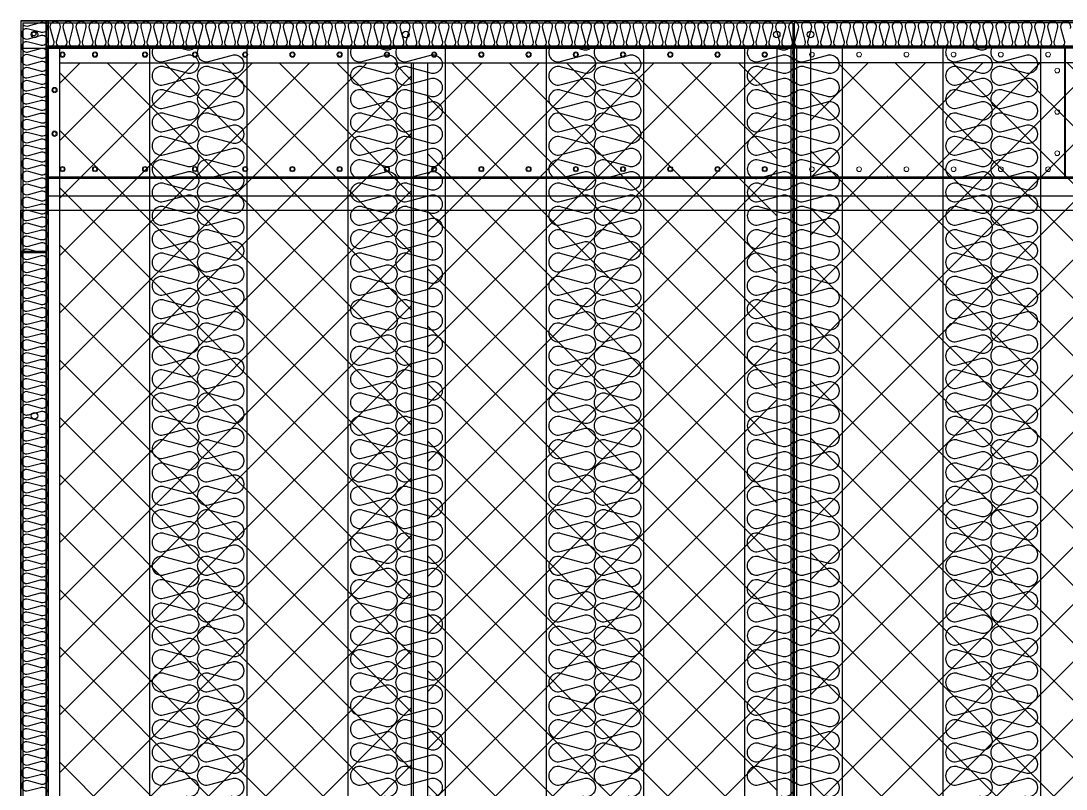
# Model space of a CAD drawing. Header units: millimetres. Extents: x 4398 to 33805, y 3079 to 23874.
# Drawn here: x 23351 to 24960, y 12226 to 13408 of the extents above; entities that cross this region are included whole.
import ezdxf

# ---------------------------------------------------------------- set-up
doc = ezdxf.new("R2010")
doc.units = ezdxf.units.MM
doc.linetypes.add('HIDDEN', pattern=[0.375, 0.25, -0.125])
doc.layers.add('SMS', color=220, linetype='Continuous')
doc.layers.add('숨은선', color=5, linetype='HIDDEN')

# ---------------------------------------------------------------- blocks, each defined once
blk = doc.blocks.new('SP전면')
at = {"color": 7}
for p, q in [((31549.2, -80510.4), (31549.2, -83988.4)), ((31699.2, -80510.4), (31699.2, -83988.4))]:
    blk.add_line(p, q, dxfattribs=at)
at = {"layer": 'SMS', "color": 5}
for points in [[(31554.8, -80510.4, 0.686718), (31572.7, -80530.4), (31605.6, -80521.5, -0.524856), (31625.1, -80534.9, -0.524856), (31605.6, -80548.3), (31572.7, -80539.4, 1.449198), (31572.7, -80566.3), (31605.6, -80557.4, -0.524856), (31625.1, -80570.8, -0.524856), (31605.6, -80584.2), (31572.7, -80575.3, 1.449198), (31572.7, -80602.2), (31605.6, -80593.3, -0.524856), (31625.1, -80606.7, -0.524856), (31605.6, -80620.1), (31572.7, -80611.2, 1.449198), (31572.7, -80638.1), (31605.6, -80629.2, -0.524856), (31625.1, -80642.6, -0.524856), (31605.6, -80656.1), (31572.7, -80647.2, 1.449198), (31572.7, -80674), (31605.6, -80665.1, -0.524856), (31625.1, -80678.5, -0.524856), (31605.6, -80692), (31572.7, -80683.1, 1.449198), (31572.7, -80709.9), (31605.6, -80701, -0.524856), (31625.1, -80714.4, -0.524856), (31605.6, -80727.9), (31572.7, -80719, 1.449198), (31572.7, -80745.8), (31605.6, -80736.9, -0.524856), (31625.1, -80750.4, -0.524856), (31605.6, -80763.8), (31572.7, -80754.9, 1.449198), (31572.7, -80781.7), (31605.6, -80772.8, -0.524856), (31625.1, -80786.3, -0.524856), (31605.6, -80799.7), (31572.7, -80790.8, 1.449198), (31572.7, -80817.7), (31605.6, -80808.7, -0.524856), (31625.1, -80822.2, -0.524856), (31605.6, -80835.6), (31572.7, -80826.7, 1.449198), (31572.7, -80853.6), (31605.6, -80844.7, -0.524856), (31625.1, -80858.1, -0.524856), (31605.6, -80871.5), (31572.7, -80862.6, 1.449198), (31572.7, -80889.5), (31605.6, -80880.6, -0.524856), (31625.1, -80894, -0.524856), (31605.6, -80907.4), (31572.7, -80898.5, 1.449198), (31572.7, -80925.4), (31605.6, -80916.5, -0.524856), (31625.1, -80929.9, -0.524856), (31605.6, -80943.3), (31572.7, -80934.4, 1.449198), (31572.7, -80961.3), (31605.6, -80952.4, -0.524856), (31625.1, -80965.8, -0.524856), (31605.6, -80979.2), (31572.7, -80970.3, 1.449198), (31572.7, -80997.2), (31605.6, -80988.3, -0.524856), (31625.1, -81001.7, -0.524856), (31605.6, -81015.2), (31572.7, -81006.3, 1.449198), (31572.7, -81033.1), (31605.6, -81024.2, -0.524856), (31625.1, -81037.6, -0.524856), (31605.6, -81051.1), (31572.7, -81042.2, 1.449198), (31572.7, -81069), (31605.6, -81060.1, -0.524856), (31625.1, -81073.5, -0.524856), (31605.6, -81087), (31572.7, -81078.1, 1.449198), (31572.7, -81104.9), (31605.6, -81096, -0.524856), (31625.1, -81109.5, -0.524856), (31605.6, -81122.9), (31572.7, -81114, 1.449198), (31572.7, -81140.8), (31605.6, -81131.9, -0.524856), (31625.1, -81145.4, -0.524856), (31605.6, -81158.8), (31572.7, -81149.9, 1.449198), (31572.7, -81176.8), (31605.6, -81167.8, -0.524856), (31625.1, -81181.3, -0.524856), (31605.6, -81194.7), (31572.7, -81185.8, 1.449198), (31572.7, -81212.7), (31605.6, -81203.8, -0.524856), (31625.1, -81217.2, -0.524856), (31605.6, -81230.6), (31572.7, -81221.7, 1.449198), (31572.7, -81248.6), (31605.6, -81239.7, -0.524856), (31625.1, -81253.1, -0.524856), (31605.6, -81266.5), (31572.7, -81257.6, 1.449198), (31572.7, -81284.5), (31605.6, -81275.6, -0.524856), (31625.1, -81289, -0.524856), (31605.6, -81302.4), (31572.7, -81293.5, 1.449198), (31572.7, -81320.4), (31605.6, -81311.5, -0.524856), (31625.1, -81324.9, -0.417249), (31610.6, -81339.3)], [(31618, -80510.4, -0.259641), (31604.1, -80512.4), (31596.6, -80510.4)], [(31624.5, -80510.4, 0.686718), (31642.3, -80530.4), (31675.2, -80521.5, -0.524856), (31694.7, -80534.9, -0.524856), (31675.2, -80548.3), (31642.3, -80539.4, 1.449198), (31642.3, -80566.3), (31675.2, -80557.4, -0.524856), (31694.7, -80570.8, -0.524856), (31675.2, -80584.2), (31642.3, -80575.3, 1.449198), (31642.3, -80602.2), (31675.2, -80593.3, -0.524856), (31694.7, -80606.7, -0.524856), (31675.2, -80620.1), (31642.3, -80611.2, 1.449198), (31642.3, -80638.1), (31675.2, -80629.2, -0.524856), (31694.7, -80642.6, -0.524856), (31675.2, -80656.1), (31642.3, -80647.2, 1.449198), (31642.3, -80674), (31675.2, -80665.1, -0.524856), (31694.7, -80678.5, -0.524856), (31675.2, -80692), (31642.3, -80683.1, 1.449198), (31642.3, -80709.9), (31675.2, -80701, -0.524856), (31694.7, -80714.4, -0.524856), (31675.2, -80727.9), (31642.3, -80719, 1.449198), (31642.3, -80745.8), (31675.2, -80736.9, -0.524856), (31694.7, -80750.4, -0.524856), (31675.2, -80763.8), (31642.3, -80754.9, 1.449198), (31642.3, -80781.7), (31675.2, -80772.8, -0.524856), (31694.7, -80786.3, -0.524856), (31675.2, -80799.7), (31642.3, -80790.8, 1.449198), (31642.3, -80817.7), (31675.2, -80808.7, -0.524856), (31694.7, -80822.2, -0.524856), (31675.2, -80835.6), (31642.3, -80826.7, 1.449198), (31642.3, -80853.6), (31675.2, -80844.7, -0.524856), (31694.7, -80858.1, -0.524856), (31675.2, -80871.5), (31642.3, -80862.6, 1.449198), (31642.3, -80889.5), (31675.2, -80880.6, -0.524856), (31694.7, -80894, -0.524856), (31675.2, -80907.4), (31642.3, -80898.5, 1.449198), (31642.3, -80925.4), (31675.2, -80916.5, -0.524856), (31694.7, -80929.9, -0.524856), (31675.2, -80943.3), (31642.3, -80934.4, 1.449198), (31642.3, -80961.3), (31675.2, -80952.4, -0.524856), (31694.7, -80965.8, -0.524856), (31675.2, -80979.2), (31642.3, -80970.3, 1.449198), (31642.3, -80997.2), (31675.2, -80988.3, -0.524856), (31694.7, -81001.7, -0.524856), (31675.2, -81015.2), (31642.3, -81006.3, 1.449198), (31642.3, -81033.1), (31675.2, -81024.2, -0.524856), (31694.7, -81037.6, -0.524856), (31675.2, -81051.1), (31642.3, -81042.2, 1.449198), (31642.3, -81069), (31675.2, -81060.1, -0.524856), (31694.7, -81073.5, -0.524856), (31675.2, -81087), (31642.3, -81078.1, 1.449198), (31642.3, -81104.9), (31675.2, -81096, -0.524856), (31694.7, -81109.5, -0.524856), (31675.2, -81122.9), (31642.3, -81114, 1.449198), (31642.3, -81140.8), (31675.2, -81131.9, -0.524856), (31694.7, -81145.4, -0.524856), (31675.2, -81158.8), (31642.3, -81149.9, 1.449198), (31642.3, -81176.8), (31675.2, -81167.8, -0.524856), (31694.7, -81181.3, -0.524856), (31675.2, -81194.7), (31642.3, -81185.8, 1.449198), (31642.3, -81212.7), (31675.2, -81203.8, -0.524856), (31694.7, -81217.2, -0.524856), (31675.2, -81230.6), (31642.3, -81221.7, 1.449198), (31642.3, -81248.6), (31675.2, -81239.7, -0.524856), (31694.7, -81253.1, -0.524856), (31675.2, -81266.5), (31642.3, -81257.6, 1.449198), (31642.3, -81284.5), (31675.2, -81275.6, -0.524856), (31694.7, -81289, -0.524856), (31675.2, -81302.4), (31642.3, -81293.5, 1.449198), (31642.3, -81320.4), (31675.2, -81311.5, -0.524856), (31694.7, -81324.9, -0.417249), (31680.2, -81339.3)], [(31553.7, -81310.6, 0.446849), (31572.7, -81320.4), (31605.6, -81311.5, -0.524856), (31625.1, -81324.9, -0.524856), (31605.6, -81338.3), (31572.7, -81329.4, 1.449198), (31572.7, -81356.3), (31605.6, -81347.4, -0.524856), (31625.1, -81360.8, -0.524856), (31605.6, -81374.3), (31572.7, -81365.4, 1.449198), (31572.7, -81392.2), (31605.6, -81383.3, -0.524856), (31625.1, -81396.7, -0.524856), (31605.6, -81410.2), (31572.7, -81401.3, 1.449198), (31572.7, -81428.1), (31605.6, -81419.2, -0.524856), (31625.1, -81432.6, -0.524856), (31605.6, -81446.1), (31572.7, -81437.2, 1.449198), (31572.7, -81464), (31605.6, -81455.1, -0.524856), (31625.1, -81468.6, -0.524856), (31605.6, -81482), (31572.7, -81473.1, 1.449198), (31572.7, -81499.9), (31605.6, -81491, -0.524856), (31625.1, -81504.5, -0.524856), (31605.6, -81517.9), (31572.7, -81509, 1.449198), (31572.7, -81535.9), (31605.6, -81526.9, -0.524856), (31625.1, -81540.4, -0.524856), (31605.6, -81553.8), (31572.7, -81544.9, 1.449198), (31572.7, -81571.8), (31605.6, -81562.9, -0.524856), (31625.1, -81576.3, -0.524856), (31605.6, -81589.7), (31572.7, -81580.8, 1.449198), (31572.7, -81607.7), (31605.6, -81598.8, -0.524856), (31625.1, -81612.2, -0.524856), (31605.6, -81625.6), (31572.7, -81616.7, 1.449198), (31572.7, -81643.6), (31605.6, -81634.7, -0.524856), (31625.1, -81648.1, -0.524856), (31605.6, -81661.5)], [(31623.3, -81310.6, 0.446849), (31642.3, -81320.4), (31675.2, -81311.5, -0.524856), (31694.7, -81324.9, -0.524856), (31675.2, -81338.3), (31642.3, -81329.4, 1.449198), (31642.3, -81356.3), (31675.2, -81347.4, -0.524856), (31694.7, -81360.8, -0.524856), (31675.2, -81374.3), (31642.3, -81365.4, 1.449198), (31642.3, -81392.2), (31675.2, -81383.3, -0.524856), (31694.7, -81396.7, -0.524856), (31675.2, -81410.2), (31642.3, -81401.3, 1.449198), (31642.3, -81428.1), (31675.2, -81419.2, -0.524856), (31694.7, -81432.6, -0.524856), (31675.2, -81446.1), (31642.3, -81437.2, 1.449198), (31642.3, -81464), (31675.2, -81455.1, -0.524856), (31694.7, -81468.6, -0.524856), (31675.2, -81482), (31642.3, -81473.1, 1.449198), (31642.3, -81499.9), (31675.2, -81491, -0.524856), (31694.7, -81504.5, -0.524856), (31675.2, -81517.9), (31642.3, -81509, 1.449198), (31642.3, -81535.9), (31675.2, -81526.9, -0.524856), (31694.7, -81540.4, -0.524856), (31675.2, -81553.8), (31642.3, -81544.9, 1.449198), (31642.3, -81571.8), (31675.2, -81562.9, -0.524856), (31694.7, -81576.3, -0.524856), (31675.2, -81589.7), (31642.3, -81580.8, 1.449198), (31642.3, -81607.7), (31675.2, -81598.8, -0.524856), (31694.7, -81612.2, -0.524856), (31675.2, -81625.6), (31642.3, -81616.7, 1.449198), (31642.3, -81643.6), (31675.2, -81634.7, -0.524856), (31694.7, -81648.1, -0.524856), (31675.2, -81661.5)]]:
    blk.add_lwpolyline(points, format="xyb", dxfattribs=at)
blk = doc.blocks.new('SCR350')
at = {"ltscale": 500}
h = blk.add_hatch(dxfattribs=at)
h.set_pattern_fill('ANSI37', color=251, scale=500)
h.set_pattern_definition([(45, (4149.657, -83199.656), (-44.19417, 44.19417), []), (135, (4149.657, -83199.656), (-44.19417, -44.19417), [])])
h.paths.add_polyline_path([(31952.5, -67155.8), (31410.7, -67155.8), (31410.7, -70588.8), (31952.5, -70588.8)])
h = blk.add_hatch(dxfattribs=at)
h.set_pattern_fill('ANSI37', color=251, scale=500)
h.set_pattern_definition([(45, (4326.657, -83199.656), (-44.19417, 44.19417), []), (135, (4326.657, -83199.656), (-44.19417, -44.19417), [])])
h.paths.add_polyline_path([(32515.1, -67155.8), (31977.5, -67155.8), (31977.5, -70588.8), (32515.1, -70588.8)])
h = blk.add_hatch(dxfattribs=at)
h.set_pattern_fill('ANSI37', color=251, scale=500)
h.set_pattern_definition([(45, (4125.66, -83199.656), (-44.19417, 44.19417), []), (135, (4125.66, -83199.656), (-44.19417, -44.19417), [])])
h.paths.add_polyline_path([(32567.4, -70588.8), (33136.3, -70588.8), (33136.3, -67155.8), (32567.4, -67155.8)])
at = {"color": 251, "ltscale": 500}
for p, q in [((31354.2, -67094.3), (31354.2, -70650.3)), ((31354.2, -67094.3), (32540.2, -67094.3)), ((31355.2, -67094.3), (32540.2, -67094.3)), ((32540.2, -67094.3), (32540.2, -70650.3)), ((32542.2, -67094.3), (32542.2, -70650.3)), ((33760.4, -67094.3), (32542.2, -67094.3)), ((33760.4, -67094.3), (32542.2, -67094.3)), ((31390.7, -67130.8), (31390.7, -70613.8)), ((31390.7, -67130.8), (32540.2, -67130.8)), ((33760.4, -67130.8), (32542.2, -67130.8)), ((31354.2, -67133.3), (32540.2, -67133.3)), ((31393.2, -67133.3), (31393.2, -70611.3)), ((31410.7, -67133.3), (31410.7, -70611.3)), ((32515.1, -67133.3), (32515.1, -70611.3)), ((32537.1, -67133.3), (32537.1, -70611.3)), ((33760.4, -67133.3), (32542.2, -67133.3)), ((32545.4, -67133.3), (32545.4, -70611.3)), ((32567.4, -67133.3), (32567.4, -70611.3)), ((31410.7, -67155.8), (32540.2, -67155.8)), ((31952.5, -67155.8), (31952.5, -70588.8)), ((31955.5, -67155.8), (31955.5, -70588.8)), ((31977.5, -67155.8), (31977.5, -70588.8)), ((33760.4, -67155.8), (32542.2, -67155.8))]:
    blk.add_line(p, q, dxfattribs=at)
for centre in [(31372.2, -67112.3), (31944.1, -67112.3), (32515.2, -67112.3), (32567.2, -67112.3), (31372.2, -67699)]:
    blk.add_circle(centre, 5, dxfattribs=at)
blk = doc.blocks.new('2')
for p, q in [((23350.6, 13408.4), (23350.6, 13053.9)), ((23350.6, 13408.4), (23388.8, 13408.4)), ((26105.6, 13408.4), (23350.6, 13408.4)), ((23350.6, 13408.4), (23350.6, 9808.4)), ((23388.8, 13408.4), (23388.8, 13053.9)), ((23390.6, 13368.4), (23390.6, 13408.4)), ((23390.6, 13408.4), (26910.5, 13408.4)), ((23390.6, 13370.2), (26910.5, 13370.2)), ((23390.6, 13368.4), (23390.6, 13168.4)), ((23605.1, 13368.4), (26626.9, 13368.4)), ((23390.6, 13168.4), (25000.5, 13168.4)), ((23390.6, 13168.4), (23390.6, 13110.7)), ((23390.6, 13166.6), (24998.7, 13166.6)), ((23388.8, 13139.3), (24971.4, 13139.3)), ((23350.6, 13053.9), (23388.8, 13053.9)), ((23350.6, 13052), (23350.6, 10264.7)), ((23350.6, 13052), (23388.8, 13052)), ((23388.8, 13052), (23388.8, 10264.7))]:
    blk.add_line(p, q)
at = {"color": 7}
for p, q in [((23350.6, 13408.4), (26105.6, 13408.4)), ((23350.6, 13408.4), (23350.6, 9808.4)), ((23392.6, 13408.4), (23392.6, 9888.4)), ((26908.6, 13366.4), (23392.6, 13366.4))]:
    blk.add_line(p, q, dxfattribs=at)
at = {"color": 7, "lineweight": 15}
for p, q in [((23549.6, 13368.4), (23549.6, 13366.6)), ((23549.6, 13368.4), (23549.6, 13366.6)), ((23557.8, 13368.4), (23557.8, 13366.6)), ((23557.8, 13368.4), (23557.8, 13366.6)), ((23567.4, 13368.4), (23567.4, 13366.6)), ((23586.4, 13368.4), (23586.4, 13366.6)), ((23596.9, 13368.4), (23596.9, 13366.6)), ((23605.1, 13368.4), (24527.8, 13368.4)), ((26626.9, 13368.4), (23605.1, 13368.4)), ((23605.1, 13368.4), (23605.1, 13366.6)), ((23605.1, 13366.6), (24527.8, 13366.6)), ((23605.1, 13366.6), (26626.9, 13366.6)), ((23816, 13368.4), (23816, 13366.6)), ((23824.2, 13368.4), (23824.2, 13366.6)), ((23885.1, 13368.4), (23885.1, 13366.6)), ((23885.5, 13368.4), (23885.5, 13366.6)), ((23893.3, 13368.4), (23893.3, 13366.6)), ((23954.2, 13368.4), (23954.2, 13366.6)), ((23962.4, 13368.4), (23962.4, 13366.6)), ((24023.3, 13368.4), (24023.3, 13366.6)), ((24031.4, 13368.4), (24031.4, 13366.6)), ((24092.4, 13368.4), (24092.4, 13366.6)), ((24100.5, 13368.4), (24100.5, 13366.6)), ((24108.3, 13368.4), (24108.3, 13366.6)), ((24161.4, 13368.4), (24161.4, 13366.6)), ((24169.6, 13368.4), (24169.6, 13366.6)), ((24183.3, 13368.4), (24183.3, 13366.6)), ((24191.4, 13368.4), (24191.4, 13366.6)), ((24252.4, 13368.4), (24252.4, 13366.6)), ((24258.3, 13368.4), (24258.3, 13366.6)), ((24260.5, 13368.4), (24260.5, 13366.6)), ((24321.4, 13368.4), (24321.4, 13366.6)), ((24329.6, 13368.4), (24329.6, 13366.6)), ((24390.5, 13368.4), (24390.5, 13366.6)), ((24398.7, 13368.4), (24398.7, 13366.6)), ((24436.4, 13368.4), (24436.4, 13366.6)), ((24459.6, 13368.4), (24459.6, 13366.6)), ((24467.8, 13368.4), (24467.8, 13366.6)), ((24527.8, 13366.6), (24527.8, 13368.4)), ((24527.8, 13365.2), (24527.8, 13366.6)), ((24527.8, 13365.2), (24529.2, 13365.2)), ((24528.7, 13368.4), (24528.7, 13366.6)), ((24531, 13365.2), (24529.2, 13365.2)), ((24534.6, 13368.4), (24532.8, 13368.4)), ((24536, 13368.4), (24534.6, 13368.4)), ((24956, 13368.4), (24536, 13368.4)), ((24536.9, 13368.4), (24536.9, 13366.6)), ((24597.8, 13368.4), (24597.8, 13366.6)), ((24606, 13368.4), (24606, 13366.6)), ((24617.4, 13368.4), (24617.4, 13366.6)), ((24636.4, 13368.4), (24636.4, 13366.6)), ((24645.1, 13368.4), (24645.1, 13366.6)), ((24645.1, 13368.4), (24645.1, 13366.6)), ((24653.3, 13368.4), (24653.3, 13366.6)), ((24653.3, 13368.4), (24653.3, 13366.6)), ((24673.7, 13368.4), (24673.7, 13366.6)), ((24673.7, 13368.4), (24673.7, 13366.6)), ((24681.9, 13368.4), (24681.9, 13366.6)), ((24681.9, 13368.4), (24681.9, 13366.6)), ((24691, 13368.4), (24691, 13366.6)), ((24721, 13368.4), (24721, 13366.6)), ((24729.2, 13368.4), (24729.2, 13366.6)), ((24790.1, 13368.4), (24790.1, 13366.6)), ((24798.3, 13368.4), (24798.3, 13366.6)), ((24859.2, 13368.4), (24859.2, 13366.6)), ((24867.4, 13368.4), (24867.4, 13366.6)), ((24928.3, 13368.4), (24928.3, 13366.6)), ((24936.4, 13368.4), (24936.4, 13366.6)), ((24956, 13368.4), (24957.4, 13368.4)), ((24957.4, 13368.4), (24957.4, 13168.4)), ((24959.2, 13368.4), (24957.4, 13368.4)), ((24959.2, 13368.4), (24959.2, 13168.4)), ((23390.6, 13168.4), (25000.5, 13168.4)), ((24536, 13168.4), (24956, 13168.4)), ((24685.1, 13168.4), (24685.1, 13170.2)), ((24690.5, 13168.4), (24690.5, 13170.2)), ((24956, 13168.4), (24957.4, 13168.4)), ((24957.4, 13168.4), (24959.2, 13168.4)), ((24957.8, 13168.4), (24957.8, 13170.2))]:
    blk.add_line(p, q, dxfattribs=at)
at = {"ltscale": 500}
for p, q in [((23350.6, 13117.4), (26950.5, 13117.4)), ((23350.6, 9808.3), (23350.6, 13117.4))]:
    blk.add_line(p, q, dxfattribs=at)
blk.add_circle((23370.6, 13388.4), 3)
at = {"color": 7, "lineweight": 15}
for centre, radius in [((23414.7, 13356.6), 4.09), ((23414.7, 13356.6), 2.73), ((23464.7, 13356.6), 4.09), ((23464.7, 13356.6), 2.73), ((23541.7, 13356.6), 4.09), ((23541.7, 13356.6), 2.73), ((23618.7, 13356.6), 4.09), ((23618.7, 13356.6), 2.73), ((23696, 13356.6), 4.09), ((23696, 13356.6), 2.73), ((23768.7, 13356.6), 4.09), ((23768.7, 13356.6), 2.73), ((23841.4, 13356.6), 4.09), ((23841.4, 13356.6), 2.73), ((23914.2, 13356.6), 4.09), ((23914.2, 13356.6), 2.73), ((23986.9, 13356.6), 4.09), ((23986.9, 13356.6), 2.73), ((24059.6, 13356.6), 4.09), ((24059.6, 13356.6), 2.73), ((24132.4, 13356.6), 4.09), ((24132.4, 13356.6), 2.73), ((24205.1, 13356.6), 4.09), ((24205.1, 13356.6), 2.73), ((24277.8, 13356.6), 4.09), ((24277.8, 13356.6), 2.73), ((24350.5, 13356.6), 4.09), ((24350.5, 13356.6), 2.73), ((24423.3, 13356.6), 4.09), ((24423.3, 13356.6), 2.73), ((24496, 13356.6), 4.09), ((24496, 13356.6), 2.73), ((24568.7, 13356.6), 3.64), ((24568.7, 13356.6), 3.64), ((24641.4, 13356.6), 3.64), ((24641.4, 13356.6), 3.64), ((24714.2, 13356.6), 3.64), ((24714.2, 13356.6), 3.64), ((24786.9, 13356.6), 3.64), ((24786.9, 13356.6), 3.64), ((24859.6, 13356.6), 3.64), ((24859.6, 13356.6), 3.64), ((24932.4, 13356.6), 3.64), ((24932.4, 13356.6), 3.64), ((24946.4, 13332), 3.64), ((24946.4, 13332), 3.64), ((23402.4, 13302), 4.09), ((23402.4, 13302), 2.73), ((24946.4, 13268.4), 3.64), ((23402.4, 13234.8), 4.09), ((23402.4, 13234.8), 2.73), ((24946.4, 13204.8), 3.64), ((23414.7, 13180.2), 4.09), ((23414.7, 13180.2), 2.73), ((23464.7, 13180.2), 4.09), ((23464.7, 13180.2), 2.73), ((23541.7, 13180.2), 4.09), ((23541.7, 13180.2), 2.73), ((23618.7, 13180.2), 4.09), ((23618.7, 13180.2), 2.73), ((23696, 13180.2), 4.09), ((23696, 13180.2), 2.73), ((23768.7, 13180.2), 4.09), ((23768.7, 13180.2), 2.73), ((23841.4, 13180.2), 4.09), ((23841.4, 13180.2), 2.73), ((23914.2, 13180.2), 4.09), ((23914.2, 13180.2), 2.73), ((23986.9, 13180.2), 4.09), ((23986.9, 13180.2), 2.73), ((24059.6, 13180.2), 4.09), ((24059.6, 13180.2), 2.73), ((24132.4, 13180.2), 4.09), ((24132.4, 13180.2), 2.73), ((24205.1, 13180.2), 4.09), ((24205.1, 13180.2), 2.73), ((24277.8, 13180.2), 4.09), ((24277.8, 13180.2), 2.73), ((24350.5, 13180.2), 4.09), ((24350.5, 13180.2), 2.73), ((24423.3, 13180.2), 4.09), ((24423.3, 13180.2), 2.73), ((24496, 13180.2), 4.09), ((24496, 13180.2), 2.73), ((24568.7, 13180.2), 3.64), ((24568.7, 13180.2), 3.64), ((24641.4, 13180.2), 3.64), ((24641.4, 13180.2), 3.64), ((24714.2, 13180.2), 3.64), ((24714.2, 13180.2), 3.64), ((24786.9, 13180.2), 3.64), ((24786.9, 13180.2), 3.64), ((24859.6, 13180.2), 3.64), ((24859.6, 13180.2), 3.64), ((24932.4, 13180.2), 3.64), ((24932.4, 13180.2), 3.64)]:
    blk.add_circle(centre, radius, dxfattribs=at)
at = {"layer": 'SMS', "color": 5}
for points in [[(23820.3, 13407.2, 0.446849), (23814.9, 13396.6), (23819.8, 13378.4, -0.524856), (23812.3, 13367.5, -0.524856), (23804.9, 13378.4), (23809.8, 13396.6, 1.449198), (23794.9, 13396.6), (23799.9, 13378.4, -0.524856), (23792.4, 13367.5, -0.524856), (23784.9, 13378.4), (23789.9, 13396.6, 1.449198), (23775, 13396.6), (23779.9, 13378.4, -0.524856), (23772.4, 13367.5, -0.524856), (23765, 13378.4), (23769.9, 13396.6, 1.449198), (23755, 13396.6), (23760, 13378.4, -0.524856), (23752.5, 13367.5, -0.524856), (23745, 13378.4), (23750, 13396.6, 1.449198), (23735.1, 13396.6), (23740, 13378.4, -0.524856), (23732.5, 13367.5, -0.524856), (23725.1, 13378.4), (23730, 13396.6, 1.449198), (23715.1, 13396.6), (23720.1, 13378.4, -0.524856), (23712.6, 13367.5, -0.524856), (23705.1, 13378.4), (23710.1, 13396.6, 1.449198), (23695.2, 13396.6), (23700.1, 13378.4, -0.524856), (23692.6, 13367.5, -0.524856), (23685.2, 13378.4), (23690.1, 13396.6, 1.449198), (23675.2, 13396.6), (23680.2, 13378.4, -0.524856), (23672.7, 13367.5, -0.524856), (23665.2, 13378.4), (23670.2, 13396.6, 1.449198), (23655.3, 13396.6), (23660.2, 13378.4, -0.524856), (23652.7, 13367.5, -0.524856), (23645.3, 13378.4), (23650.2, 13396.6, 1.449198), (23635.3, 13396.6), (23640.3, 13378.4, -0.524856), (23632.8, 13367.5, -0.524856), (23625.3, 13378.4), (23630.3, 13396.6, 1.449198), (23615.4, 13396.6), (23620.3, 13378.4, -0.524856), (23612.8, 13367.5, -0.524856), (23605.4, 13378.4), (23610.3, 13396.6, 1.449198), (23595.4, 13396.6), (23600.4, 13378.4, -0.524856), (23592.9, 13367.5, -0.524856), (23585.4, 13378.4), (23590.4, 13396.6, 1.449198), (23575.5, 13396.6), (23580.4, 13378.4, -0.524856), (23572.9, 13367.5, -0.524856), (23565.5, 13378.4), (23570.4, 13396.6, 1.449198), (23555.5, 13396.6), (23560.5, 13378.4, -0.524856), (23553, 13367.5, -0.524856), (23545.5, 13378.4), (23550.5, 13396.6, 1.449198), (23535.6, 13396.6), (23540.5, 13378.4, -0.524856), (23533, 13367.5, -0.524856), (23525.6, 13378.4), (23530.5, 13396.6, 1.449198), (23515.6, 13396.6), (23520.6, 13378.4, -0.524856), (23513.1, 13367.5, -0.524856), (23505.6, 13378.4), (23510.6, 13396.6, 1.449198), (23495.7, 13396.6), (23500.6, 13378.4, -0.524856), (23493.1, 13367.5, -0.524856), (23485.7, 13378.4), (23490.6, 13396.6, 1.449198), (23475.7, 13396.6), (23480.7, 13378.4, -0.524856), (23473.2, 13367.5, -0.524856), (23465.7, 13378.4), (23470.7, 13396.6, 1.449198), (23455.8, 13396.6), (23460.7, 13378.4, -0.524856), (23453.2, 13367.5, -0.524856), (23445.8, 13378.4), (23450.7, 13396.6, 1.449198), (23435.8, 13396.6), (23440.8, 13378.4, -0.524856), (23433.3, 13367.5, -0.524856), (23425.8, 13378.4), (23430.8, 13396.6, 1.449198), (23415.9, 13396.6), (23420.8, 13378.4, -0.524856), (23413.3, 13367.5, -0.524856), (23405.9, 13378.4), (23410.8, 13396.6, 1.449198), (23395.9, 13396.6), (23400.9, 13378.4, -0.524856), (23393.4, 13367.5, -0.025619), (23392.6, 13367.6, -0.025619)], [(24398.9, 13407.2, 0.446849), (24393.4, 13396.6), (24398.4, 13378.4, -0.524856), (24390.9, 13367.5, -0.524856), (24383.4, 13378.4), (24388.4, 13396.6, 1.449198), (24373.5, 13396.6), (24378.4, 13378.4, -0.524856), (24370.9, 13367.5, -0.524856), (24363.5, 13378.4), (24368.4, 13396.6, 1.449198), (24353.5, 13396.6), (24358.5, 13378.4, -0.524856), (24351, 13367.5, -0.524856), (24343.5, 13378.4), (24348.5, 13396.6, 1.449198), (24333.6, 13396.6), (24338.5, 13378.4, -0.524856), (24331, 13367.5, -0.524856), (24323.6, 13378.4), (24328.5, 13396.6, 1.449198), (24313.6, 13396.6), (24318.6, 13378.4, -0.524856), (24311.1, 13367.5, -0.524856), (24303.6, 13378.4), (24308.6, 13396.6, 1.449198), (24293.7, 13396.6), (24298.6, 13378.4, -0.524856), (24291.1, 13367.5, -0.524856), (24283.7, 13378.4), (24288.6, 13396.6, 1.449198), (24273.7, 13396.6), (24278.7, 13378.4, -0.524856), (24271.2, 13367.5, -0.524856), (24263.7, 13378.4), (24268.7, 13396.6, 1.449198), (24253.8, 13396.6), (24258.7, 13378.4, -0.524856), (24251.2, 13367.5, -0.524856), (24243.8, 13378.4), (24248.7, 13396.6, 1.449198), (24233.8, 13396.6), (24238.8, 13378.4, -0.524856), (24231.3, 13367.5, -0.524856), (24223.8, 13378.4), (24228.8, 13396.6, 1.449198), (24213.9, 13396.6), (24218.8, 13378.4, -0.524856), (24211.3, 13367.5, -0.524856), (24203.9, 13378.4), (24208.8, 13396.6, 1.449198), (24193.9, 13396.6), (24198.9, 13378.4, -0.524856), (24191.4, 13367.5, -0.524856), (24183.9, 13378.4), (24188.9, 13396.6, 1.449198), (24174, 13396.6), (24178.9, 13378.4, -0.524856), (24171.4, 13367.5, -0.524856), (24164, 13378.4), (24168.9, 13396.6, 1.449198), (24154, 13396.6), (24159, 13378.4, -0.524856), (24151.5, 13367.5, -0.524856), (24144, 13378.4), (24149, 13396.6, 1.449198), (24134.1, 13396.6), (24139, 13378.4, -0.524856), (24131.5, 13367.5, -0.524856), (24124.1, 13378.4), (24129, 13396.6, 1.449198), (24114.1, 13396.6), (24119.1, 13378.4, -0.524856), (24111.6, 13367.5, -0.524856), (24104.1, 13378.4), (24109.1, 13396.6, 1.449198), (24094.2, 13396.6), (24099.1, 13378.4, -0.524856), (24091.6, 13367.5, -0.524856), (24084.2, 13378.4), (24089.1, 13396.6, 1.449198), (24074.2, 13396.6), (24079.2, 13378.4, -0.524856), (24071.7, 13367.5, -0.524856), (24064.2, 13378.4), (24069.2, 13396.6, 1.449198), (24054.3, 13396.6), (24059.2, 13378.4, -0.524856), (24051.7, 13367.5, -0.524856), (24044.3, 13378.4), (24049.2, 13396.6, 1.449198), (24034.3, 13396.6), (24039.3, 13378.4, -0.524856), (24031.8, 13367.5, -0.524856), (24024.3, 13378.4), (24029.3, 13396.6, 1.449198), (24014.4, 13396.6), (24019.3, 13378.4, -0.524856), (24011.8, 13367.5, -0.524856), (24004.4, 13378.4), (24009.3, 13396.6, 1.449198), (23994.4, 13396.6), (23999.4, 13378.4, -0.524856), (23991.9, 13367.5, -0.524856), (23984.4, 13378.4), (23989.4, 13396.6, 1.449198), (23974.5, 13396.6), (23979.4, 13378.4, -0.524856), (23971.9, 13367.5, -0.524856), (23964.5, 13378.4), (23969.4, 13396.6, 1.449198), (23954.5, 13396.6), (23959.5, 13378.4, -0.524856), (23952, 13367.5, -0.524856), (23944.5, 13378.4), (23949.5, 13396.6, 1.449198), (23934.6, 13396.6), (23939.5, 13378.4, -0.524856), (23932, 13367.5, -0.524856), (23924.6, 13378.4), (23929.5, 13396.6, 1.449198), (23914.6, 13396.6), (23919.6, 13378.4, -0.524856), (23912.1, 13367.5, -0.524856), (23904.6, 13378.4), (23909.6, 13396.6, 1.449198), (23894.7, 13396.6), (23899.6, 13378.4, -0.524856), (23892.1, 13367.5, -0.524856), (23884.7, 13378.4), (23889.6, 13396.6, 1.449198), (23874.7, 13396.6), (23879.7, 13378.4, -0.524856), (23872.2, 13367.5, -0.524856), (23864.7, 13378.4), (23869.7, 13396.6, 1.449198), (23854.8, 13396.6), (23859.7, 13378.4, -0.524856), (23852.2, 13367.5, -0.524856), (23844.8, 13378.4), (23849.7, 13396.6, 1.449198), (23834.8, 13396.6), (23839.8, 13378.4, -0.524856), (23832.3, 13367.5, -0.524856), (23824.8, 13378.4), (23829.8, 13396.6, 1.449198), (23814.9, 13396.6), (23819.8, 13378.4, -0.524856), (23812.3, 13367.5, -0.417249), (23804.4, 13375.6)], [(24966.9, 13396.6, 1.449198), (24952, 13396.6), (24957, 13378.4, -0.524856), (24949.5, 13367.5, -0.524856), (24942, 13378.4), (24947, 13396.6, 1.449198), (24932.1, 13396.6), (24937, 13378.4, -0.524856), (24929.5, 13367.5, -0.524856), (24922.1, 13378.4), (24927, 13396.6, 1.449198), (24912.1, 13396.6), (24917.1, 13378.4, -0.524856), (24909.6, 13367.5, -0.524856), (24902.1, 13378.4), (24907.1, 13396.6, 1.449198), (24892.2, 13396.6), (24897.1, 13378.4, -0.524856), (24889.6, 13367.5, -0.524856), (24882.2, 13378.4), (24887.1, 13396.6, 1.449198), (24872.2, 13396.6), (24877.2, 13378.4, -0.524856), (24869.7, 13367.5, -0.524856), (24862.2, 13378.4), (24867.2, 13396.6, 1.449198), (24852.3, 13396.6), (24857.2, 13378.4, -0.524856), (24849.7, 13367.5, -0.524856), (24842.3, 13378.4), (24847.2, 13396.6, 1.449198), (24832.3, 13396.6), (24837.3, 13378.4, -0.524856), (24829.8, 13367.5, -0.524856), (24822.3, 13378.4), (24827.3, 13396.6, 1.449198), (24812.4, 13396.6), (24817.3, 13378.4, -0.524856), (24809.8, 13367.5, -0.524856), (24802.4, 13378.4), (24807.3, 13396.6, 1.449198), (24792.4, 13396.6), (24797.4, 13378.4, -0.524856), (24789.9, 13367.5, -0.524856), (24782.4, 13378.4), (24787.4, 13396.6, 1.449198), (24772.5, 13396.6), (24777.4, 13378.4, -0.524856), (24769.9, 13367.5, -0.524856), (24762.5, 13378.4), (24767.4, 13396.6, 1.449198), (24752.5, 13396.6), (24757.5, 13378.4, -0.524856), (24750, 13367.5, -0.524856), (24742.5, 13378.4), (24747.5, 13396.6, 1.449198), (24732.6, 13396.6), (24737.5, 13378.4, -0.524856), (24730, 13367.5, -0.524856), (24722.6, 13378.4), (24727.5, 13396.6, 1.449198), (24712.6, 13396.6), (24717.6, 13378.4, -0.524856), (24710.1, 13367.5, -0.524856), (24702.6, 13378.4), (24707.6, 13396.6, 1.449198), (24692.7, 13396.6), (24697.6, 13378.4, -0.524856), (24690.1, 13367.5, -0.524856), (24682.7, 13378.4), (24687.6, 13396.6, 1.449198), (24672.7, 13396.6), (24677.7, 13378.4, -0.524856), (24670.2, 13367.5, -0.524856), (24662.7, 13378.4), (24667.7, 13396.6, 1.449198), (24652.8, 13396.6), (24657.7, 13378.4, -0.524856), (24650.2, 13367.5, -0.524856), (24642.8, 13378.4), (24647.7, 13396.6, 1.449198), (24632.8, 13396.6), (24637.8, 13378.4, -0.524856), (24630.3, 13367.5, -0.524856), (24622.8, 13378.4), (24627.8, 13396.6, 1.449198), (24612.9, 13396.6), (24617.8, 13378.4, -0.524856), (24610.3, 13367.5, -0.524856), (24602.9, 13378.4), (24607.8, 13396.6, 1.449198), (24592.9, 13396.6), (24597.9, 13378.4, -0.524856), (24590.4, 13367.5, -0.524856), (24582.9, 13378.4), (24587.9, 13396.6, 1.449198), (24573, 13396.6), (24577.9, 13378.4, -0.524856), (24570.4, 13367.5, -0.524856), (24563, 13378.4), (24567.9, 13396.6, 1.449198), (24553, 13396.6), (24558, 13378.4, -0.524856), (24550.5, 13367.5, -0.524856), (24543, 13378.4), (24548, 13396.6, 1.449198), (24533.1, 13396.6), (24538, 13378.4, -0.524856), (24530.5, 13367.5, -0.524856), (24523.1, 13378.4), (24528, 13396.6, 1.449198), (24513.1, 13396.6), (24518.1, 13378.4, -0.524856), (24510.6, 13367.5, -0.524856), (24503.1, 13378.4), (24508.1, 13396.6, 1.449198), (24493.2, 13396.6), (24498.1, 13378.4, -0.524856), (24490.6, 13367.5, -0.524856), (24483.2, 13378.4), (24488.1, 13396.6, 1.449198), (24473.2, 13396.6), (24478.2, 13378.4, -0.524856), (24470.7, 13367.5, -0.524856), (24463.2, 13378.4), (24468.2, 13396.6, 1.449198), (24453.3, 13396.6), (24458.2, 13378.4, -0.524856), (24450.7, 13367.5, -0.524856), (24443.3, 13378.4), (24448.2, 13396.6, 1.449198), (24433.3, 13396.6), (24438.3, 13378.4, -0.524856), (24430.8, 13367.5, -0.524856), (24423.3, 13378.4), (24428.3, 13396.6, 1.449198), (24413.4, 13396.6), (24418.3, 13378.4, -0.524856), (24410.8, 13367.5, -0.524856), (24403.4, 13378.4), (24408.3, 13396.6, 1.449198), (24393.4, 13396.6), (24398.4, 13378.4, -0.524856), (24390.9, 13367.5, -0.417249), (24382.9, 13375.6)], [(23353.6, 13403, 0.310202), (23362.4, 13400.9), (23380.6, 13405.8, -0.524856), (23391.4, 13398.4, -0.524856), (23380.6, 13390.9), (23362.4, 13395.9, 1.449198), (23362.4, 13380.9), (23380.6, 13385.9, -0.524856), (23391.4, 13378.4, -0.524856), (23380.6, 13371), (23362.4, 13375.9, 1.449198), (23362.4, 13361), (23380.6, 13365.9, -0.524856), (23391.4, 13358.5, -0.417249), (23383.4, 13350.5)], [(23351.7, 13367, 0.468181), (23362.4, 13361), (23380.6, 13365.9, -0.524856), (23391.4, 13358.5, -0.524856), (23380.6, 13351), (23362.4, 13356, 1.449198), (23362.4, 13341), (23380.6, 13346, -0.524856), (23391.4, 13338.5, -0.524856), (23380.6, 13331.1), (23362.4, 13336, 1.449198), (23362.4, 13321.1), (23380.6, 13326, -0.524856), (23391.4, 13318.6, -0.524856), (23380.6, 13311.1), (23362.4, 13316.1, 1.449198), (23362.4, 13301.1), (23380.6, 13306.1, -0.524856), (23391.4, 13298.6, -0.524856), (23380.6, 13291.2), (23362.4, 13296.1, 1.449198), (23362.4, 13281.2), (23380.6, 13286.1, -0.524856), (23391.4, 13278.7, -0.524856), (23380.6, 13271.2), (23362.4, 13276.2, 1.449198), (23362.4, 13261.2), (23380.6, 13266.2, -0.524856), (23391.4, 13258.7, -0.524856), (23380.6, 13251.3), (23362.4, 13256.2, 1.449198), (23362.4, 13241.3), (23380.6, 13246.2, -0.524856), (23391.4, 13238.8, -0.524856), (23380.6, 13231.3), (23362.4, 13236.3, 1.449198), (23362.4, 13221.3), (23380.6, 13226.3, -0.524856), (23391.4, 13218.8, -0.524856), (23380.6, 13211.4), (23362.4, 13216.3, 1.449198), (23362.4, 13201.4), (23380.6, 13206.3, -0.524856), (23391.4, 13198.9, -0.524856), (23380.6, 13191.4), (23362.4, 13196.4, 1.449198), (23362.4, 13181.4), (23380.6, 13186.4, -0.524856), (23391.4, 13178.9, -0.524856), (23380.6, 13171.5), (23362.4, 13176.4, 1.449198), (23362.4, 13161.5), (23380.6, 13166.4, -0.524856), (23391.4, 13159, -0.524856), (23380.6, 13151.5), (23362.4, 13156.5, 1.449198), (23362.4, 13141.5), (23380.6, 13146.5, -0.524856), (23391.4, 13139, -0.524856), (23380.6, 13131.6), (23362.4, 13136.5, 1.449198), (23362.4, 13121.6), (23380.6, 13126.5, -0.524856), (23391.4, 13119.1, -0.524856), (23380.6, 13111.6), (23362.4, 13116.6, 1.449198), (23362.4, 13101.6), (23380.6, 13106.6, -0.524856), (23391.4, 13099.1, -0.524856), (23380.6, 13091.7), (23362.4, 13096.6, 1.449198), (23362.4, 13081.7), (23380.6, 13086.6, -0.524856), (23391.4, 13079.2, -0.524856), (23380.6, 13071.7), (23362.4, 13076.7, 1.449198), (23362.4, 13061.7), (23380.6, 13066.7, -0.524856), (23391.4, 13059.2, -0.524856), (23380.6, 13051.8), (23362.4, 13056.7, 1.449198), (23362.4, 13041.8), (23380.6, 13046.7, -0.524856), (23391.4, 13039.3, -0.524856), (23380.6, 13031.8), (23362.4, 13036.8, 1.449198), (23362.4, 13021.8), (23380.6, 13026.8, -0.524856), (23391.4, 13019.3, -0.524856), (23380.6, 13011.9), (23362.4, 13016.8, 1.449198), (23362.4, 13001.9), (23380.6, 13006.8, -0.524856), (23391.4, 12999.4, -0.524856), (23380.6, 12991.9), (23362.4, 12996.9, 1.449198), (23362.4, 12981.9), (23380.6, 12986.9, -0.524856), (23391.4, 12979.4, -0.524856), (23380.6, 12972), (23362.4, 12976.9, 1.449198), (23362.4, 12962), (23380.6, 12966.9, -0.524856), (23391.4, 12959.5, -0.524856), (23380.6, 12952), (23362.4, 12957, 1.449198), (23362.4, 12942), (23380.6, 12947, -0.524856), (23391.4, 12939.5, -0.524856), (23380.6, 12932.1), (23362.4, 12937, 1.449198), (23362.4, 12922.1), (23380.6, 12927, -0.524856), (23391.4, 12919.6, -0.524856), (23380.6, 12912.1), (23362.4, 12917.1, 1.449198), (23362.4, 12902.1), (23380.6, 12907.1, -0.524856), (23391.4, 12899.6, -0.524856), (23380.6, 12892.2), (23362.4, 12897.1, 1.449198), (23362.4, 12882.2), (23380.6, 12887.1, -0.524856), (23391.4, 12879.7, -0.524856), (23380.6, 12872.2), (23362.4, 12877.2, 1.449198), (23362.4, 12862.2), (23380.6, 12867.2, -0.524856), (23391.4, 12859.7, -0.524856), (23380.6, 12852.3), (23362.4, 12857.2, 1.449198), (23362.4, 12842.3), (23380.6, 12847.2, -0.524856), (23391.4, 12839.8, -0.524856), (23380.6, 12832.3), (23362.4, 12837.3, 1.449198), (23362.4, 12822.3), (23380.6, 12827.3, -0.524856), (23391.4, 12819.8, -0.524856), (23380.6, 12812.4), (23362.4, 12817.3, 1.449198), (23362.4, 12802.4), (23380.6, 12807.3, -0.524856), (23391.4, 12799.9, -0.417249), (23383.4, 12791.9)], [(23351.7, 12808.4, 0.468181), (23362.4, 12802.4), (23380.6, 12807.3, -0.524856), (23391.4, 12799.9, -0.524856), (23380.6, 12792.4), (23362.4, 12797.4, 1.449198), (23362.4, 12782.4), (23380.6, 12787.4, -0.524856), (23391.4, 12779.9, -0.524856), (23380.6, 12772.5), (23362.4, 12777.4, 1.449198), (23362.4, 12762.5), (23380.6, 12767.4, -0.524856), (23391.4, 12760, -0.524856), (23380.6, 12752.5), (23362.4, 12757.5, 1.449198), (23362.4, 12742.5), (23380.6, 12747.5, -0.524856), (23391.4, 12740, -0.524856), (23380.6, 12732.6), (23362.4, 12737.5, 1.449198), (23362.4, 12722.6), (23380.6, 12727.5, -0.524856), (23391.4, 12720.1, -0.524856), (23380.6, 12712.6), (23362.4, 12717.6, 1.449198), (23362.4, 12702.6), (23380.6, 12707.6, -0.524856), (23391.4, 12700.1, -0.524856), (23380.6, 12692.7), (23362.4, 12697.6, 1.449198), (23362.4, 12682.7), (23380.6, 12687.6, -0.524856), (23391.4, 12680.2, -0.524856), (23380.6, 12672.7), (23362.4, 12677.7, 1.449198), (23362.4, 12662.7), (23380.6, 12667.7, -0.524856), (23391.4, 12660.2, -0.524856), (23380.6, 12652.8), (23362.4, 12657.7, 1.449198), (23362.4, 12642.8), (23380.6, 12647.7, -0.524856), (23391.4, 12640.3, -0.524856), (23380.6, 12632.8), (23362.4, 12637.8, 1.449198), (23362.4, 12622.8), (23380.6, 12627.8, -0.524856), (23391.4, 12620.3, -0.524856), (23380.6, 12612.9), (23362.4, 12617.8, 1.449198), (23362.4, 12602.9), (23380.6, 12607.8, -0.524856), (23391.4, 12600.4, -0.524856), (23380.6, 12592.9), (23362.4, 12597.9, 1.449198), (23362.4, 12582.9), (23380.6, 12587.9, -0.524856), (23391.4, 12580.4, -0.524856), (23380.6, 12573), (23362.4, 12577.9, 1.449198), (23362.4, 12563), (23380.6, 12567.9, -0.524856), (23391.4, 12560.5, -0.524856), (23380.6, 12553), (23362.4, 12558, 1.449198), (23362.4, 12543), (23380.6, 12548, -0.524856), (23391.4, 12540.5, -0.524856), (23380.6, 12533.1), (23362.4, 12538, 1.449198), (23362.4, 12523.1), (23380.6, 12528, -0.524856), (23391.4, 12520.6, -0.524856), (23380.6, 12513.1), (23362.4, 12518.1, 1.449198), (23362.4, 12503.1), (23380.6, 12508.1, -0.524856), (23391.4, 12500.6, -0.524856), (23380.6, 12493.2), (23362.4, 12498.1, 1.449198), (23362.4, 12483.2), (23380.6, 12488.1, -0.524856), (23391.4, 12480.7, -0.524856), (23380.6, 12473.2), (23362.4, 12478.2, 1.449198), (23362.4, 12463.2), (23380.6, 12468.2, -0.524856), (23391.4, 12460.7, -0.524856), (23380.6, 12453.3), (23362.4, 12458.2, 1.449198), (23362.4, 12443.3), (23380.6, 12448.2, -0.524856), (23391.4, 12440.8, -0.524856), (23380.6, 12433.3), (23362.4, 12438.3, 1.449198), (23362.4, 12423.3), (23380.6, 12428.3, -0.524856), (23391.4, 12420.8, -0.524856), (23380.6, 12413.4), (23362.4, 12418.3, 1.449198), (23362.4, 12403.4), (23380.6, 12408.3, -0.524856), (23391.4, 12400.9, -0.524856), (23380.6, 12393.4), (23362.4, 12398.4, 1.449198), (23362.4, 12383.4), (23380.6, 12388.4, -0.524856), (23391.4, 12380.9, -0.524856), (23380.6, 12373.5), (23362.4, 12378.4, 1.449198), (23362.4, 12363.5), (23380.6, 12368.4, -0.524856), (23391.4, 12361, -0.524856), (23380.6, 12353.5), (23362.4, 12358.5, 1.449198), (23362.4, 12343.5), (23380.6, 12348.5, -0.524856), (23391.4, 12341, -0.524856), (23380.6, 12333.6), (23362.4, 12338.5, 1.449198), (23362.4, 12323.6), (23380.6, 12328.5, -0.524856), (23391.4, 12321.1, -0.524856), (23380.6, 12313.6), (23362.4, 12318.6, 1.449198), (23362.4, 12303.6), (23380.6, 12308.6, -0.524856), (23391.4, 12301.1, -0.524856), (23380.6, 12293.7), (23362.4, 12298.6, 1.449198), (23362.4, 12283.7), (23380.6, 12288.6, -0.524856), (23391.4, 12281.2, -0.524856), (23380.6, 12273.7), (23362.4, 12278.7, 1.449198), (23362.4, 12263.7), (23380.6, 12268.7, -0.524856), (23391.4, 12261.2, -0.524856), (23380.6, 12253.8), (23362.4, 12258.7, 1.449198), (23362.4, 12243.8), (23380.6, 12248.7, -0.524856), (23391.4, 12241.3, -0.417249), (23383.4, 12233.3)], [(23351.8, 12249.3, 0.446849), (23362.4, 12243.8), (23380.6, 12248.7, -0.524856), (23391.4, 12241.3, -0.524856), (23380.6, 12233.8), (23362.4, 12238.8, 1.449198), (23362.4, 12223.8), (23380.6, 12228.8, -0.524856), (23391.4, 12221.3, -0.524856)]]:
    blk.add_lwpolyline(points, format="xyb", dxfattribs=at)
at = {"layer": '숨은선', "ltscale": 4}
blk.add_lwpolyline([(23430.7, 13368.4, -0.005236), (23430.5, 13368.4, -0.005236)], format="xyb", dxfattribs=at)
for name, p in [('SCR350', (-8000.7, 80499.7)), ('SP전면', (-8000.7, 93876.8)), ('SP전면', (-7695.2, 93876.8)), ('SP전면', (-7389.7, 93876.8)), ('SP전면', (-7084.2, 93876.8)), ('SP전면', (-6778.7, 93876.8))]:
    blk.add_blockref(name, p)

msp = doc.modelspace()

# ---------------------------------------------------------------- block references
msp.add_blockref('2', (0, 0))

doc.saveas('drawing.dxf')
